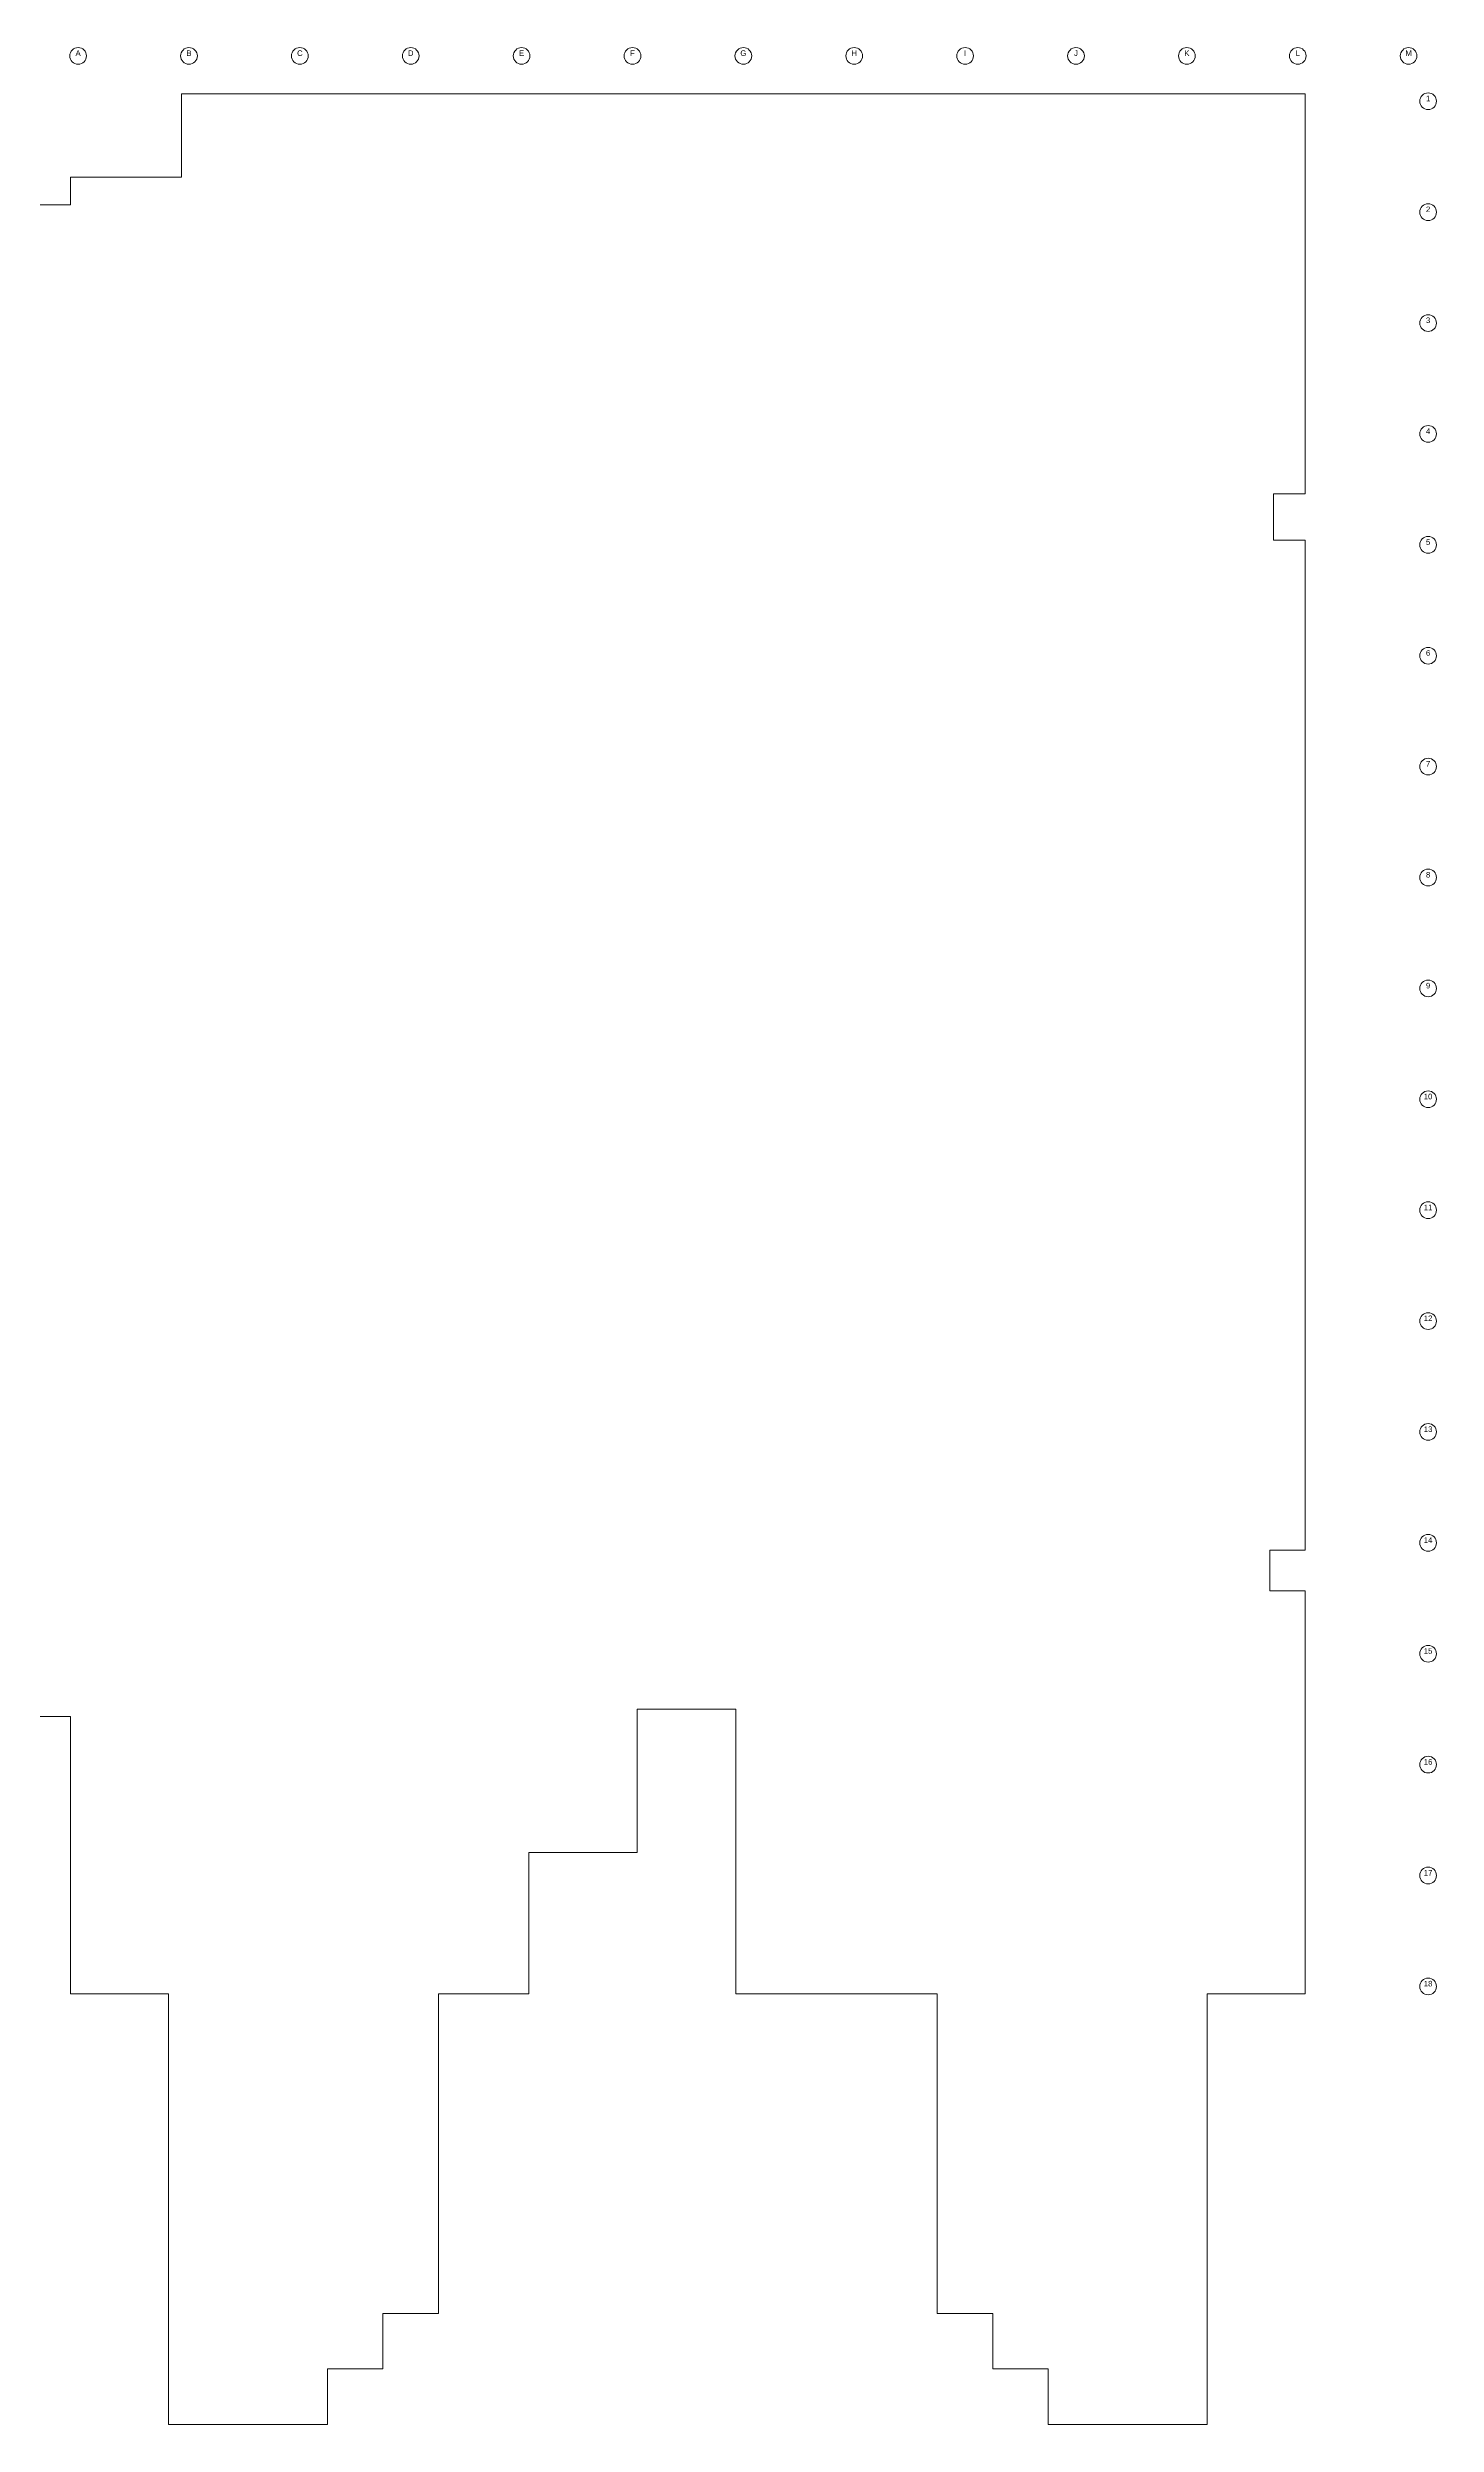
# Model space of a CAD drawing. Extents: x -6172 to 8039, y -4082 to 1639.
# Drawn here: x 5033 to 8039, y -3514 to 1630 of the extents above; entities that cross this region are included whole.
import ezdxf
from ezdxf.enums import TextEntityAlignment as Align

# ---------------------------------------------------------------- set-up
doc = ezdxf.new("R2010")
doc.units = 0
doc.header["$LTSCALE"] = 96
doc.header["$MEASUREMENT"] = 0
doc.layers.add('A-GRID-IDEN', color=2, linetype='CONTINUOUS', lineweight=0)
doc.layers.add('A-WALL-FULL', color=6, linetype='CONTINUOUS', lineweight=0)
doc.styles.add('ARIAL', font='ARIAL', dxfattribs={"height": 0.2})

msp = doc.modelspace()

# ---------------------------------------------------------------- linework, layer by layer
at = {"layer": 'A-GRID-IDEN'}
for centre in [(5099.2, 1611.8), (5339.2, 1611.8), (5579.2, 1611.8), (5819.2, 1611.8), (6059.2, 1611.8), (6299.2, 1611.8), (6539.2, 1611.8), (6779.2, 1611.8), (7019.2, 1611.8), (7259.2, 1611.8), (7499.2, 1611.8), (7739.2, 1611.8), (7979.2, 1611.8), (8021.4, 1513.7), (8021.4, 1273.7), (8021.4, 1033.7), (8021.4, 793.7), (8021.4, 553.7), (8021.4, 313.7), (8021.4, 73.7), (8021.4, -166.3), (8021.4, -406.3), (8021.4, -646.3), (8021.4, -886.3), (8021.4, -1126.3), (8021.4, -1366.3), (8021.4, -1606.3), (8021.4, -1846.3), (8021.4, -2086.3), (8021.4, -2326.3), (8021.4, -2566.3)]:
    msp.add_circle(centre, 18.1, dxfattribs=at)
at = {"layer": 'A-WALL-FULL'}
for p, q in [((5323, 1349.7), (5323, 1529.7)), ((5323, 1529.7), (7755, 1529.7)), ((7755, 1529.7), (7755, 663.7)), ((5083, 1289.7), (5083, 1349.7)), ((5083, 1349.7), (5323, 1349.7)), ((4983, 1289.7), (5083, 1289.7)), ((7755, 663.7), (7687, 663.7)), ((7687, 663.7), (7687, 563.7)), ((7687, 563.7), (7755, 563.7)), ((7755, 563.7), (7755, -1622.3)), ((7755, -1622.3), (7679, -1622.3)), ((7679, -1622.3), (7679, -1710.3)), ((7679, -1710.3), (7755, -1710.3)), ((7755, -1710.3), (7755, -2582.3)), ((5083, -1982.3), (4983, -1982.3)), ((5083, -2582.3), (5083, -1982.3)), ((6523, -1966.3), (6309, -1966.3)), ((6309, -1966.3), (6309, -2276.3)), ((6523, -2582.3), (6523, -1966.3)), ((6309, -2276.3), (6075, -2276.3)), ((6075, -2276.3), (6075, -2582.3)), ((5295, -2582.3), (5083, -2582.3)), ((5295, -3514.3), (5295, -2582.3)), ((6075, -2582.3), (5879, -2582.3)), ((5879, -2582.3), (5879, -3274.3)), ((6959, -2582.3), (6523, -2582.3)), ((6959, -3274.3), (6959, -2582.3)), ((7755, -2582.3), (7543, -2582.3)), ((7543, -2582.3), (7543, -3514.3)), ((5879, -3274.3), (5759, -3274.3)), ((5759, -3274.3), (5759, -3394.3)), ((7079, -3274.3), (6959, -3274.3)), ((7079, -3394.3), (7079, -3274.3)), ((5759, -3394.3), (5639, -3394.3)), ((5639, -3394.3), (5639, -3514.3)), ((7199, -3394.3), (7079, -3394.3)), ((7199, -3514.3), (7199, -3394.3)), ((5639, -3514.3), (5295, -3514.3)), ((7543, -3514.3), (7199, -3514.3))]:
    msp.add_line(p, q, dxfattribs=at)

# ---------------------------------------------------------------- texts
at = {"layer": 'A-GRID-IDEN', "style": 'ARIAL'}
for s, p in [('A', (5099.2, 1611.8)), ('B', (5339.2, 1611.8)), ('C', (5579.2, 1611.8)), ('D', (5819.2, 1611.8)), ('E', (6059.2, 1611.8)), ('F', (6299.2, 1611.8)), ('G', (6539.2, 1611.8)), ('H', (6779.2, 1611.8)), ('I', (7019.2, 1611.8)), ('J', (7259.2, 1611.8)), ('K', (7499.2, 1611.8)), ('L', (7739.2, 1611.8)), ('M', (7979.2, 1611.8)), ('1', (8021.4, 1513.7)), ('2', (8021.4, 1273.7)), ('3', (8021.4, 1033.7)), ('4', (8021.4, 793.7)), ('5', (8021.4, 553.7)), ('6', (8021.4, 313.7)), ('7', (8021.4, 73.7)), ('8', (8021.4, -166.3)), ('9', (8021.4, -406.3)), ('10', (8021.4, -646.3)), ('11', (8021.4, -886.3)), ('12', (8021.4, -1126.3)), ('13', (8021.4, -1366.3)), ('14', (8021.4, -1606.3)), ('15', (8021.4, -1846.3)), ('16', (8021.4, -2086.3)), ('17', (8021.4, -2326.3)), ('18', (8021.4, -2566.3))]:
    msp.add_text(s, height=12, dxfattribs=at).set_placement(p, align=Align.CENTER)

doc.saveas('drawing.dxf')
